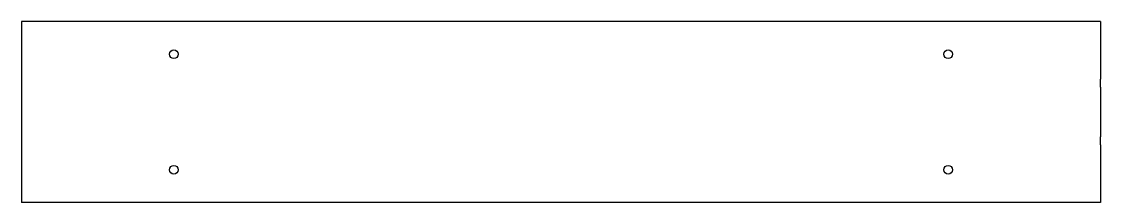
# Model space of a CAD drawing. Header units: millimetres. Extents: x 393 to 804, y 311 to 380.
import ezdxf

# ---------------------------------------------------------------- set-up
doc = ezdxf.new("R2010")
doc.units = ezdxf.units.MM
doc.layers.add('Default', color=7, linetype='Continuous')
doc.layers.add('FECHAMENTO_SUPER', color=7, linetype='Continuous')

# ---------------------------------------------------------------- blocks, each defined once
blk = doc.blocks.new('SE')
at = {"layer": 'FECHAMENTO_SUPER', "color": 7, "linetype": 'Continuous'}
for p, q in [((804, 379.73), (393, 379.73)), ((393, 379.73), (393, 357.73)), ((804, 379.73), (804, 357.73)), ((393, 357.73), (393, 354.72)), ((804, 354.72), (804, 357.73)), ((393, 354.72), (393, 335.72)), ((804, 354.72), (804, 335.72)), ((393, 335.72), (393, 332.7)), ((804, 332.7), (804, 335.72)), ((393, 332.7), (393, 310.7)), ((804, 332.7), (804, 310.7)), ((804, 310.7), (393, 310.7))]:
    blk.add_line(p, q, dxfattribs=at)
for centre in [(451, 367.23), (746, 367.23), (451, 323.2), (746, 323.2)]:
    blk.add_circle(centre, 1.65, dxfattribs=at)

msp = doc.modelspace()

# ---------------------------------------------------------------- block references
at = {"layer": 'Default'}
msp.add_blockref('SE', (0, 0), dxfattribs=at)

doc.saveas('drawing.dxf')
